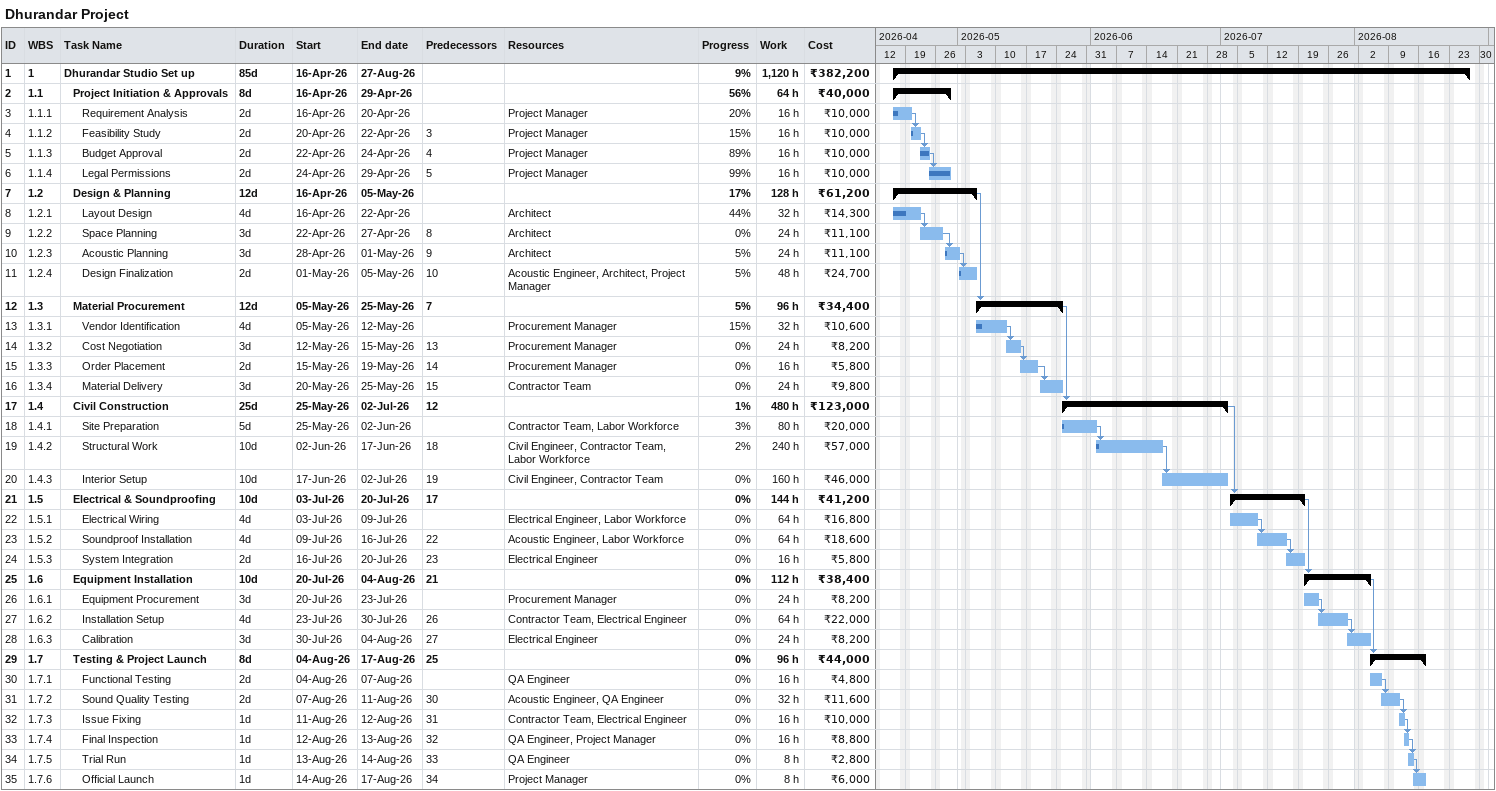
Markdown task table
Dhurandar Project

| ID | WBS | Task | Duration | Start | Finish | Predecessors | Resources | % complete | Work (h) | Cost (₹) |
|---|---|---|---|---|---|---|---|---|---|---|
| 1 | 1 | **Dhurandar Studio Set up** | 85d | 2026-04-16 | 2026-08-27 |  |  | 9 | 1120 | 382200 |
| 2 | 1.1 | **Project Initiation & Approvals** | 8d | 2026-04-16 | 2026-04-29 |  |  | 56 | 64 | 40000 |
| 3 | 1.1.1 | Requirement Analysis | 2d | 2026-04-16 | 2026-04-20 |  | Project Manager | 20 | 16 | 10000 |
| 4 | 1.1.2 | Feasibility Study | 2d | 2026-04-20 | 2026-04-22 | 3 | Project Manager | 15 | 16 | 10000 |
| 5 | 1.1.3 | Budget Approval | 2d | 2026-04-22 | 2026-04-24 | 4 | Project Manager | 89 | 16 | 10000 |
| 6 | 1.1.4 | Legal Permissions | 2d | 2026-04-24 | 2026-04-29 | 5 | Project Manager | 99 | 16 | 10000 |
| 7 | 1.2 | **Design & Planning** | 12d | 2026-04-16 | 2026-05-05 |  |  | 17 | 128 | 61200 |
| 8 | 1.2.1 | Layout Design | 4d | 2026-04-16 | 2026-04-22 |  | Architect | 44 | 32 | 14300 |
| 9 | 1.2.2 | Space Planning | 3d | 2026-04-22 | 2026-04-27 | 8 | Architect | 0 | 24 | 11100 |
| 10 | 1.2.3 | Acoustic Planning | 3d | 2026-04-28 | 2026-05-01 | 9 | Architect | 5 | 24 | 11100 |
| 11 | 1.2.4 | Design Finalization | 2d | 2026-05-01 | 2026-05-05 | 10 | Acoustic Engineer, Architect, Project Manager | 5 | 48 | 24700 |
| 12 | 1.3 | **Material Procurement** | 12d | 2026-05-05 | 2026-05-25 | 7 |  | 5 | 96 | 34400 |
| 13 | 1.3.1 | Vendor Identification | 4d | 2026-05-05 | 2026-05-12 |  | Procurement Manager | 15 | 32 | 10600 |
| 14 | 1.3.2 | Cost Negotiation | 3d | 2026-05-12 | 2026-05-15 | 13 | Procurement Manager | 0 | 24 | 8200 |
| 15 | 1.3.3 | Order Placement | 2d | 2026-05-15 | 2026-05-19 | 14 | Procurement Manager | 0 | 16 | 5800 |
| 16 | 1.3.4 | Material Delivery | 3d | 2026-05-20 | 2026-05-25 | 15 | Contractor Team | 0 | 24 | 9800 |
| 17 | 1.4 | **Civil Construction** | 25d | 2026-05-25 | 2026-07-02 | 12 |  | 1 | 480 | 123000 |
| 18 | 1.4.1 | Site Preparation | 5d | 2026-05-25 | 2026-06-02 |  | Contractor Team, Labor Workforce | 3 | 80 | 20000 |
| 19 | 1.4.2 | Structural Work | 10d | 2026-06-02 | 2026-06-17 | 18 | Civil Engineer, Contractor Team, Labor Workforce | 2 | 240 | 57000 |
| 20 | 1.4.3 | Interior Setup | 10d | 2026-06-17 | 2026-07-02 | 19 | Civil Engineer, Contractor Team | 0 | 160 | 46000 |
| 21 | 1.5 | **Electrical & Soundproofing** | 10d | 2026-07-03 | 2026-07-20 | 17 |  | 0 | 144 | 41200 |
| 22 | 1.5.1 | Electrical Wiring | 4d | 2026-07-03 | 2026-07-09 |  | Electrical Engineer, Labor Workforce | 0 | 64 | 16800 |
| 23 | 1.5.2 | Soundproof Installation | 4d | 2026-07-09 | 2026-07-16 | 22 | Acoustic Engineer, Labor Workforce | 0 | 64 | 18600 |
| 24 | 1.5.3 | System Integration | 2d | 2026-07-16 | 2026-07-20 | 23 | Electrical Engineer | 0 | 16 | 5800 |
| 25 | 1.6 | **Equipment Installation** | 10d | 2026-07-20 | 2026-08-04 | 21 |  | 0 | 112 | 38400 |
| 26 | 1.6.1 | Equipment Procurement | 3d | 2026-07-20 | 2026-07-23 |  | Procurement Manager | 0 | 24 | 8200 |
| 27 | 1.6.2 | Installation Setup | 4d | 2026-07-23 | 2026-07-30 | 26 | Contractor Team, Electrical Engineer | 0 | 64 | 22000 |
| 28 | 1.6.3 | Calibration | 3d | 2026-07-30 | 2026-08-04 | 27 | Electrical Engineer | 0 | 24 | 8200 |
| 29 | 1.7 | **Testing & Project Launch** | 8d | 2026-08-04 | 2026-08-17 | 25 |  | 0 | 96 | 44000 |
| 30 | 1.7.1 | Functional Testing | 2d | 2026-08-04 | 2026-08-07 |  | QA Engineer | 0 | 16 | 4800 |
| 31 | 1.7.2 | Sound Quality Testing | 2d | 2026-08-07 | 2026-08-11 | 30 | Acoustic Engineer, QA Engineer | 0 | 32 | 11600 |
| 32 | 1.7.3 | Issue Fixing | 1d | 2026-08-11 | 2026-08-12 | 31 | Contractor Team, Electrical Engineer | 0 | 16 | 10000 |
| 33 | 1.7.4 | Final Inspection | 1d | 2026-08-12 | 2026-08-13 | 32 | QA Engineer, Project Manager | 0 | 16 | 8800 |
| 34 | 1.7.5 | Trial Run | 1d | 2026-08-13 | 2026-08-14 | 33 | QA Engineer | 0 | 8 | 2800 |
| 35 | 1.7.6 | Official Launch | 1d | 2026-08-14 | 2026-08-17 | 34 | Project Manager | 0 | 8 | 6000 |
